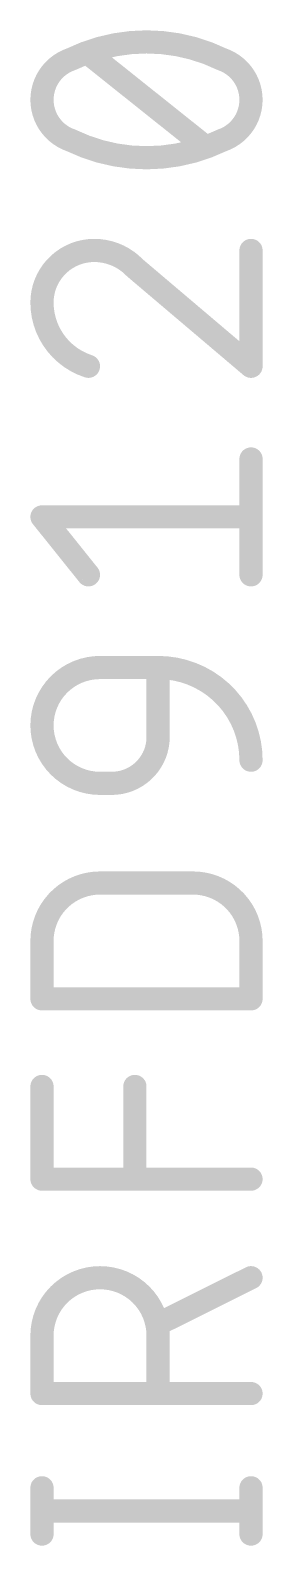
# Model space of a CAD drawing. Extents: x -0.44 to 7.02, y -0.01 to 4.84.
# Drawn here: x 6.97 to 7.02, y 0.175 to 0.502 of the extents above; entities that cross this region are included whole.
import ezdxf

# ---------------------------------------------------------------- set-up
doc = ezdxf.new("R2010")
doc.units = 0
doc.layers.add('27', color=253, linetype='CONTINUOUS')

msp = doc.modelspace()

# ---------------------------------------------------------------- linework, layer by layer
at = {"layer": '27'}
for points, const_width in [([(6.995, 0.4995, 0.113888), (6.97875, 0.49575)], 0.005), ([(7.01125, 0.49575, 0.113888), (6.995, 0.4995)], 0.005), ([(6.995, 0.50075, 1), (6.995, 0.49825)], 0.0025), ([(6.995, 0.49825, 1), (6.995, 0.50075)], 0.0025), ([(6.97875, 0.49575, 0.320465), (6.9725, 0.487)], 0.005), ([(6.978202, 0.496873, 1), (6.979298, 0.494626)], 0.0025), ([(6.979155, 0.494567, 1), (6.978345, 0.496932)], 0.0025), ([(6.983281, 0.497976, 1), (6.981719, 0.496024)], 0.0025), ([(7.0175, 0.487, 0.320465), (7.01125, 0.49575)], 0.005), ([(7.011655, 0.496932, 1), (7.010845, 0.494567)], 0.0025), ([(7.010702, 0.494626, 1), (7.011798, 0.496873)], 0.0025), ([(6.9725, 0.487, 0.320465), (6.97875, 0.47825)], 0.005), ([(6.97375, 0.487, 1), (6.97125, 0.487)], 0.0025), ([(6.97125, 0.487, 1), (6.97375, 0.487)], 0.0025), ([(7.01125, 0.47825, 0.320465), (7.0175, 0.487)], 0.005), ([(7.01875, 0.487, 1), (7.01625, 0.487)], 0.0025), ([(7.01625, 0.487, 1), (7.01875, 0.487)], 0.0025), ([(6.97875, 0.47825, 0.113888), (6.995, 0.4745)], 0.005), ([(6.979298, 0.479373, 1), (6.978202, 0.477126)], 0.0025), ([(6.995, 0.4745, 0.113888), (7.01125, 0.47825)], 0.005), ([(7.011798, 0.477126, 1), (7.010702, 0.479373)], 0.0025), ([(6.978345, 0.477067, 1), (6.979155, 0.479432)], 0.0025), ([(7.006719, 0.476024, 1), (7.008281, 0.477976)], 0.0025), ([(7.010845, 0.479432, 1), (7.011655, 0.477067)], 0.0025), ([(6.995, 0.47575, 1), (6.995, 0.47325)], 0.0025), ([(6.995, 0.47325, 1), (6.995, 0.47575)], 0.0025), ([(6.98375, 0.4545, 0.414214), (6.9725, 0.44325)], 0.005), ([(6.9925, 0.45075, 0.205258), (6.98375, 0.4545)], 0.005), ([(6.98375, 0.45575, 1), (6.98375, 0.45325)], 0.0025), ([(6.98375, 0.45325, 1), (6.98375, 0.45575)], 0.0025), ([(7.01875, 0.4545, 1), (7.01625, 0.4545)], 0.0025), ([(6.99331, 0.451702, 1), (6.99169, 0.449797)], 0.0025), ([(6.991595, 0.449888, 1), (6.993405, 0.451612)], 0.0025), ([(6.9725, 0.44325, 0.325184), (6.9825, 0.4295)], 0.005), ([(6.97375, 0.44325, 1), (6.97125, 0.44325)], 0.0025), ([(6.97125, 0.44325, 1), (6.97375, 0.44325)], 0.0025), ([(6.982115, 0.428311, 1), (6.982885, 0.430689)], 0.0025), ([(7.01669, 0.428547, 1), (7.01831, 0.430452)], 0.0025), ([(7.01625, 0.4295, 1), (7.01875, 0.4295)], 0.0025), ([(7.01875, 0.4095, 1), (7.01625, 0.4095)], 0.0025), ([(6.973476, 0.397781, 1), (6.971524, 0.396219)], 0.0025), ([(6.9725, 0.39825, 1), (6.9725, 0.39575)], 0.0025), ([(7.0175, 0.39575, 1), (7.0175, 0.39825)], 0.0025), ([(6.981524, 0.383719, 1), (6.983476, 0.385281)], 0.0025), ([(7.01625, 0.3845, 1), (7.01875, 0.3845)], 0.0025), ([(6.985, 0.3645, 1), (6.985, 0.3395)], 0.005), ([(6.985, 0.36575, 1), (6.985, 0.36325)], 0.0025), ([(6.985, 0.36325, 1), (6.985, 0.36575)], 0.0025), ([(6.99875, 0.3645, 1), (6.99625, 0.3645)], 0.0025), ([(7.0175, 0.3445, 0.414214), (6.9975, 0.3645)], 0.005), ([(6.9975, 0.36575, 1), (6.9975, 0.36325)], 0.0025), ([(6.9975, 0.36325, 1), (6.9975, 0.36575)], 0.0025), ([(6.9875, 0.3395, 0.414214), (6.9975, 0.3495)], 0.005), ([(6.99875, 0.3495, 1), (6.99625, 0.3495)], 0.0025), ([(6.99625, 0.3495, 1), (6.99875, 0.3495)], 0.0025), ([(7.01625, 0.3445, 1), (7.01875, 0.3445)], 0.0025), ([(6.985, 0.34075, 1), (6.985, 0.33825)], 0.0025), ([(6.985, 0.33825, 1), (6.985, 0.34075)], 0.0025), ([(6.9875, 0.34075, 1), (6.9875, 0.33825)], 0.0025), ([(6.9875, 0.33825, 1), (6.9875, 0.34075)], 0.0025), ([(6.985, 0.318, 0.414214), (6.9725, 0.3055)], 0.005), ([(6.985, 0.31925, 1), (6.985, 0.31675)], 0.0025), ([(6.985, 0.31675, 1), (6.985, 0.31925)], 0.0025), ([(7.0175, 0.3055, 0.414214), (7.005, 0.318)], 0.005), ([(7.005, 0.31925, 1), (7.005, 0.31675)], 0.0025), ([(7.005, 0.31675, 1), (7.005, 0.31925)], 0.0025), ([(6.97375, 0.3055, 1), (6.97125, 0.3055)], 0.0025), ([(7.01875, 0.3055, 1), (7.01625, 0.3055)], 0.0025), ([(6.97125, 0.3055, 1), (6.97375, 0.3055)], 0.0025), ([(7.01625, 0.3055, 1), (7.01875, 0.3055)], 0.0025), ([(6.9725, 0.29425, 1), (6.9725, 0.29175)], 0.0025), ([(7.0175, 0.29175, 1), (7.0175, 0.29425)], 0.0025), ([(6.97125, 0.293, 1), (6.97375, 0.293)], 0.0025), ([(7.01625, 0.293, 1), (7.01875, 0.293)], 0.0025), ([(6.97375, 0.2741, 1), (6.97125, 0.2741)], 0.0025), ([(6.99375, 0.2741, 1), (6.99125, 0.2741)], 0.0025), ([(6.9725, 0.25535, 1), (6.9725, 0.25285)], 0.0025), ([(6.97125, 0.2541, 1), (6.97375, 0.2541)], 0.0025), ([(6.99125, 0.2541, 1), (6.99375, 0.2541)], 0.0025), ([(7.0175, 0.25285, 1), (7.0175, 0.25535)], 0.0025), ([(6.9975, 0.220326, 1), (6.9725, 0.220326)], 0.005), ([(7.018059, 0.231708, 1), (7.016941, 0.233944)], 0.0025), ([(6.97375, 0.220326, 1), (6.97125, 0.220326)], 0.0025), ([(6.996941, 0.223944, 1), (6.998059, 0.221708)], 0.0025), ([(6.99875, 0.220326, 1), (6.99625, 0.220326)], 0.0025), ([(6.97125, 0.220326, 1), (6.97375, 0.220326)], 0.0025), ([(6.99625, 0.220326, 1), (6.99875, 0.220326)], 0.0025), ([(6.9725, 0.209076, 1), (6.9725, 0.206576)], 0.0025), ([(7.0175, 0.206576, 1), (7.0175, 0.209076)], 0.0025), ([(6.97125, 0.207826, 1), (6.97375, 0.207826)], 0.0025), ([(6.99625, 0.207826, 1), (6.99875, 0.207826)], 0.0025), ([(6.97375, 0.1875, 1), (6.97125, 0.1875)], 0.0025), ([(7.01875, 0.1875, 1), (7.01625, 0.1875)], 0.0025), ([(6.9725, 0.18375, 1), (6.9725, 0.18125)], 0.0025), ([(7.0175, 0.18125, 1), (7.0175, 0.18375)], 0.0025), ([(6.97125, 0.1775, 1), (6.97375, 0.1775)], 0.0025), ([(7.01625, 0.1775, 1), (7.01875, 0.1775)], 0.0025)]:
    msp.add_lwpolyline(points, format="xyb", dxfattribs=dict(at, const_width=const_width))
at = {"layer": '27', "const_width": 0.005}
for points in [[(7.0075, 0.477), (6.9825, 0.497)], [(7.0175, 0.4295), (7.0175, 0.4545)], [(6.9925, 0.45075), (7.0175, 0.4295)], [(7.0175, 0.3845), (7.0175, 0.4095)], [(6.9825, 0.3845), (6.9725, 0.397)], [(6.9725, 0.397), (7.0175, 0.397)], [(6.985, 0.3645), (6.9975, 0.3645)], [(6.9975, 0.3645), (6.9975, 0.3495)], [(6.9875, 0.3395), (6.985, 0.3395)], [(6.985, 0.318), (7.005, 0.318)], [(6.9725, 0.293), (6.9725, 0.3055)], [(7.0175, 0.3055), (7.0175, 0.293)], [(7.0175, 0.293), (6.9725, 0.293)], [(6.9725, 0.2541), (6.9725, 0.2741)], [(6.9925, 0.2541), (6.9925, 0.2741)], [(7.0175, 0.2541), (6.9725, 0.2541)], [(7.0175, 0.232826), (6.9975, 0.222826)], [(6.9725, 0.207826), (6.9725, 0.220326)], [(6.9975, 0.220326), (6.9975, 0.207826)], [(7.0175, 0.207826), (6.9725, 0.207826)], [(6.9725, 0.1775), (6.9725, 0.1875)], [(7.0175, 0.1775), (7.0175, 0.1875)], [(6.9725, 0.1825), (7.0175, 0.1825)]]:
    msp.add_lwpolyline(points, dxfattribs=at)

doc.saveas('drawing.dxf')
